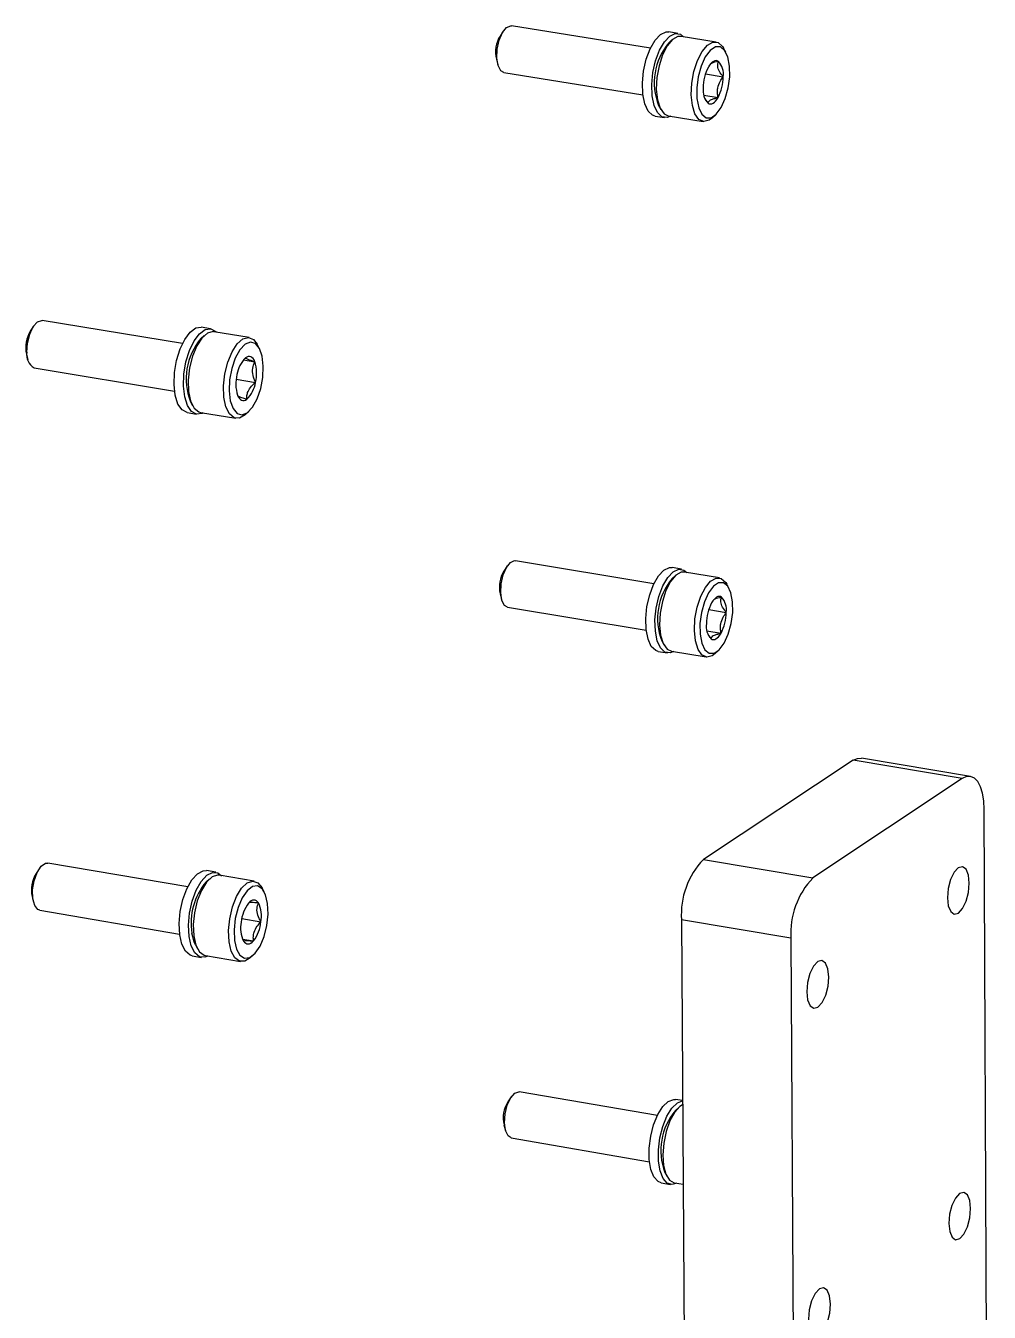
# Model space of a CAD drawing. Header units: millimetres. Extents: x 0 to 279, y 0 to 216.
# Drawn here: x 135.58 to 152.75, y 96.07 to 118.99 of the extents above; entities that cross this region are included whole.
import ezdxf

# ---------------------------------------------------------------- set-up
doc = ezdxf.new("R2010")
doc.units = ezdxf.units.MM

msp = doc.modelspace()

# ---------------------------------------------------------------- linework, layer by layer
at = {"color": 7, "linetype": 'Continuous', "lineweight": 25}
for p, q in [((146.714, 118.587), (144.237, 118.986)), ((144.092, 118.889), (144.035, 118.803)), ((147.097, 118.733), (147.038, 118.679)), ((147.203, 118.849), (147.039, 118.876)), ((147.883, 118.697), (147.26, 118.798)), ((148.056, 118.516), (148.017, 118.586)), ((143.969, 118.392), (143.995, 118.293)), ((144.103, 118.155), (146.579, 117.754)), ((147.695, 118.13), (148.011, 118.079)), ((147.666, 117.747), (147.918, 117.707)), ((146.797, 117.378), (146.961, 117.351)), ((146.858, 117.564), (146.897, 117.495)), ((147.032, 117.382), (147.654, 117.281)), ((147.817, 117.345), (147.876, 117.399)), ((138.376, 113.324), (135.876, 113.736)), ((135.722, 113.633), (135.666, 113.548)), ((138.764, 113.468), (138.705, 113.413)), ((138.879, 113.589), (138.712, 113.616)), ((139.566, 113.432), (138.937, 113.536)), ((139.746, 113.242), (139.707, 113.313)), ((135.598, 113.137), (135.624, 113.039)), ((139.463, 113.035), (139.666, 113.002)), ((139.501, 113.071), (139.47, 113.042)), ((135.737, 112.891), (138.237, 112.478)), ((139.334, 112.69), (139.677, 112.633)), ((138.461, 112.094), (138.628, 112.066)), ((138.519, 112.288), (138.558, 112.217)), ((138.699, 112.098), (139.329, 111.993)), ((139.501, 112.061), (139.56, 112.115)), ((144.163, 109.362), (144.105, 109.277)), ((146.776, 109.046), (144.307, 109.457)), ((147.264, 109.306), (147.1, 109.333)), ((147.159, 109.191), (147.1, 109.137)), ((147.941, 109.15), (147.321, 109.254)), ((148.112, 108.97), (148.073, 109.04)), ((144.037, 108.865), (144.063, 108.766)), ((144.169, 108.629), (146.638, 108.217)), ((147.752, 108.587), (148.065, 108.534)), ((147.72, 108.205), (147.971, 108.164)), ((146.915, 108.026), (146.953, 107.956)), ((146.851, 107.841), (147.016, 107.814)), ((147.086, 107.844), (147.706, 107.741)), ((147.867, 107.803), (147.926, 107.857)), ((150.327, 105.9), (147.657, 104.133)), ((152.269, 105.574), (150.327, 105.9)), ((152.414, 105.612), (150.473, 105.938)), ((152.269, 105.574), (149.607, 103.804)), ((152.749, 82.605), (152.661, 105.025)), ((138.47, 103.645), (135.977, 104.069)), ((147.657, 104.133), (149.607, 103.804)), ((135.824, 103.968), (135.768, 103.883)), ((138.971, 103.906), (138.805, 103.935)), ((139.656, 103.747), (139.028, 103.853)), ((138.858, 103.787), (138.798, 103.733)), ((139.833, 103.558), (139.795, 103.629)), ((135.698, 103.473), (135.723, 103.374)), ((135.834, 103.228), (138.326, 102.803)), ((139.433, 103.08), (139.775, 103.022)), ((149.217, 102.729), (147.267, 103.06)), ((147.267, 103.06), (147.402, 80.526)), ((139.447, 102.716), (139.642, 102.683)), ((139.45, 102.709), (139.466, 102.68)), ((149.217, 102.729), (149.335, 80.175)), ((138.607, 102.611), (138.645, 102.54)), ((138.547, 102.419), (138.713, 102.39)), ((138.785, 102.422), (139.412, 102.314)), ((139.582, 102.38), (139.642, 102.434)), ((146.837, 99.574), (144.376, 99.996)), ((144.233, 99.903), (144.175, 99.818)), ((147.286, 99.837), (147.161, 99.858)), ((147.221, 99.717), (147.161, 99.664)), ((144.104, 99.407), (144.131, 99.307)), ((144.235, 99.172), (146.696, 98.749)), ((146.971, 98.556), (147.009, 98.486)), ((146.906, 98.373), (147.069, 98.345)), ((147.14, 98.375), (147.295, 98.348))]:
    msp.add_line(p, q, dxfattribs=at)
at = {"color": 7, "linetype": 'Continuous', "lineweight": 25, "flags": 128}
for points in [[(144, 118.276), (143.977, 118.411), (143.984, 118.57), (144.019, 118.73), (144.077, 118.865), (144.149, 118.955), (144.224, 118.987), (144.237, 118.986)], [(146.797, 117.378), (146.751, 117.393), (146.672, 117.467), (146.613, 117.595), (146.578, 117.766), (146.571, 117.967), (146.592, 118.18), (146.639, 118.389), (146.709, 118.577), (146.796, 118.728), (146.893, 118.831), (146.991, 118.876), (147.039, 118.876)], [(147.075, 117.375), (147.009, 117.351), (146.916, 117.366), (146.837, 117.44), (146.777, 117.568), (146.743, 117.74), (146.736, 117.94), (146.756, 118.153), (146.804, 118.362), (146.874, 118.55), (146.961, 118.702), (147.058, 118.804), (147.156, 118.849), (147.249, 118.834), (147.304, 118.791)], [(147.26, 118.798), (147.203, 118.795), (147.105, 118.74), (147.011, 118.628), (146.928, 118.467), (146.866, 118.273), (146.828, 118.063), (146.818, 117.855), (146.838, 117.668), (146.885, 117.519), (146.955, 117.42), (147.032, 117.382)], [(147.817, 117.345), (147.761, 117.304), (147.665, 117.28), (147.578, 117.319), (147.507, 117.418), (147.46, 117.567), (147.441, 117.754), (147.45, 117.962), (147.488, 118.173), (147.551, 118.367), (147.633, 118.527), (147.728, 118.64), (147.825, 118.695), (147.918, 118.687), (147.998, 118.617), (148.017, 118.586)], [(148.092, 118.431), (148.035, 118.548), (147.959, 118.61), (147.87, 118.61), (147.778, 118.548), (147.691, 118.431), (147.618, 118.269), (147.566, 118.079), (147.54, 117.879), (147.542, 117.689), (147.573, 117.527), (147.63, 117.41), (147.706, 117.348), (147.795, 117.348), (147.887, 117.41), (147.974, 117.528), (148.047, 117.69), (148.099, 117.88), (148.125, 118.079), (148.123, 118.269), (148.092, 118.431)], [(144.103, 118.155), (144.049, 118.185), (144, 118.276)], [(147.925, 118.352), (147.905, 118.361), (147.883, 118.365), (147.86, 118.361), (147.837, 118.352), (147.813, 118.335), (147.791, 118.313), (147.768, 118.285), (147.747, 118.252)], [(147.74, 117.606), (147.761, 117.597), (147.782, 117.593), (147.805, 117.597), (147.828, 117.607), (147.852, 117.623), (147.875, 117.645), (147.897, 117.673), (147.918, 117.707)], [(135.606, 113.17), (135.616, 113.333), (135.656, 113.494), (135.718, 113.627), (135.793, 113.712), (135.871, 113.737), (135.876, 113.736)], [(138.461, 112.094), (138.458, 112.094), (138.369, 112.142), (138.297, 112.248), (138.249, 112.404), (138.228, 112.595), (138.236, 112.808), (138.272, 113.025), (138.335, 113.228), (138.417, 113.4), (138.513, 113.529), (138.616, 113.602), (138.712, 113.616)], [(138.745, 112.09), (138.725, 112.08), (138.625, 112.067), (138.536, 112.115), (138.464, 112.221), (138.416, 112.376), (138.395, 112.568), (138.403, 112.781), (138.439, 112.997), (138.502, 113.2), (138.584, 113.373), (138.68, 113.501), (138.783, 113.575), (138.882, 113.588), (138.972, 113.539), (138.983, 113.528)], [(138.937, 113.536), (138.922, 113.537), (138.822, 113.511), (138.722, 113.423), (138.63, 113.282), (138.555, 113.099), (138.503, 112.89), (138.48, 112.675), (138.486, 112.473), (138.522, 112.302), (138.584, 112.176), (138.667, 112.107), (138.699, 112.098)], [(139.501, 112.061), (139.494, 112.055), (139.393, 111.997), (139.297, 112.003), (139.214, 112.072), (139.152, 112.197), (139.116, 112.369), (139.11, 112.571), (139.134, 112.786), (139.185, 112.995), (139.26, 113.178), (139.352, 113.32), (139.452, 113.408), (139.552, 113.434), (139.643, 113.396), (139.707, 113.313)], [(139.817, 112.922), (139.796, 113.1), (139.748, 113.239), (139.676, 113.325), (139.589, 113.351), (139.494, 113.313), (139.4, 113.215), (139.318, 113.066), (139.255, 112.883), (139.217, 112.681), (139.208, 112.481), (139.228, 112.303), (139.277, 112.165), (139.349, 112.078), (139.436, 112.053), (139.531, 112.092), (139.625, 112.19), (139.707, 112.338), (139.77, 112.522), (139.808, 112.723), (139.817, 112.922)], [(139.666, 113.002), (139.652, 113.032), (139.635, 113.057), (139.615, 113.075), (139.595, 113.088), (139.572, 113.094), (139.549, 113.093), (139.525, 113.085), (139.501, 113.071)], [(139.359, 112.402), (139.374, 112.372), (139.391, 112.347), (139.41, 112.329), (139.43, 112.316), (139.453, 112.311), (139.476, 112.312), (139.5, 112.319), (139.524, 112.334)], [(144.068, 108.75), (144.046, 108.884), (144.053, 109.043), (144.088, 109.202), (144.147, 109.337), (144.219, 109.426), (144.294, 109.458), (144.307, 109.457)], [(146.851, 107.841), (146.807, 107.856), (146.729, 107.93), (146.67, 108.058), (146.636, 108.228), (146.63, 108.428), (146.652, 108.64), (146.7, 108.848), (146.77, 109.035), (146.858, 109.186), (146.954, 109.288), (147.053, 109.333), (147.1, 109.333)], [(147.129, 107.837), (147.064, 107.814), (146.971, 107.829), (146.893, 107.903), (146.834, 108.03), (146.801, 108.201), (146.794, 108.4), (146.816, 108.613), (146.864, 108.821), (146.935, 109.008), (147.022, 109.158), (147.118, 109.26), (147.217, 109.306), (147.309, 109.29), (147.364, 109.246)], [(147.321, 109.254), (147.263, 109.251), (147.165, 109.197), (147.071, 109.085), (146.989, 108.925), (146.926, 108.732), (146.887, 108.522), (146.876, 108.315), (146.895, 108.129), (146.941, 107.98), (147.011, 107.882), (147.086, 107.844)], [(147.867, 107.803), (147.813, 107.763), (147.717, 107.739), (147.631, 107.778), (147.561, 107.877), (147.515, 108.026), (147.497, 108.212), (147.507, 108.419), (147.546, 108.628), (147.609, 108.822), (147.692, 108.981), (147.786, 109.093), (147.883, 109.148), (147.975, 109.14), (148.054, 109.07), (148.073, 109.04)], [(148.147, 108.885), (148.091, 109.002), (148.016, 109.063), (147.928, 109.063), (147.836, 109.002), (147.749, 108.885), (147.675, 108.724), (147.622, 108.534), (147.596, 108.335), (147.597, 108.146), (147.628, 107.985), (147.683, 107.868), (147.759, 107.807), (147.847, 107.807), (147.939, 107.869), (148.026, 107.986), (148.099, 108.147), (148.152, 108.336), (148.179, 108.535), (148.177, 108.724), (148.147, 108.885)], [(144.169, 108.629), (144.116, 108.66), (144.068, 108.75)], [(147.981, 108.806), (147.961, 108.816), (147.939, 108.819), (147.916, 108.816), (147.893, 108.806), (147.87, 108.79), (147.847, 108.768), (147.825, 108.74), (147.804, 108.707)], [(147.793, 108.064), (147.814, 108.054), (147.836, 108.051), (147.858, 108.054), (147.881, 108.064), (147.905, 108.08), (147.928, 108.103), (147.95, 108.131), (147.971, 108.164)], [(150.327, 105.9), (150.403, 105.934), (150.473, 105.938)], [(152.661, 105.025), (152.653, 105.177), (152.631, 105.314), (152.594, 105.43), (152.545, 105.52), (152.486, 105.581), (152.418, 105.611), (152.345, 105.609), (152.269, 105.574)], [(135.834, 103.228), (135.802, 103.24), (135.745, 103.312), (135.712, 103.435), (135.708, 103.591), (135.735, 103.755), (135.788, 103.903), (135.859, 104.012), (135.936, 104.066), (135.977, 104.069)], [(138.328, 102.792), (138.318, 102.992), (138.338, 103.207), (138.384, 103.42), (138.455, 103.613), (138.543, 103.771), (138.643, 103.88), (138.744, 103.933), (138.805, 103.935)], [(138.494, 102.763), (138.485, 102.964), (138.504, 103.179), (138.551, 103.392), (138.621, 103.585), (138.71, 103.743), (138.809, 103.852), (138.911, 103.904), (139.007, 103.896), (139.074, 103.845)], [(139.028, 103.853), (139.002, 103.855), (138.903, 103.822), (138.803, 103.728), (138.713, 103.581), (138.64, 103.395), (138.59, 103.186), (138.569, 102.973), (138.578, 102.774)], [(152.197, 103.986), (152.123, 103.906), (152.06, 103.776), (152.019, 103.617), (152.004, 103.452), (152.02, 103.308), (152.063, 103.205), (152.126, 103.16), (152.201, 103.179), (152.275, 103.259), (152.338, 103.389), (152.379, 103.548), (152.394, 103.713), (152.378, 103.857), (152.336, 103.96), (152.272, 104.005), (152.197, 103.986)], [(139.206, 102.667), (139.197, 102.866), (139.218, 103.079), (139.267, 103.288), (139.341, 103.474), (139.431, 103.621), (139.53, 103.715), (139.63, 103.749), (139.721, 103.718), (139.795, 103.629)], [(139.303, 102.692), (139.339, 102.536), (139.401, 102.427), (139.482, 102.376), (139.575, 102.388), (139.67, 102.462), (139.758, 102.591), (139.83, 102.761), (139.879, 102.957), (139.902, 103.158), (139.894, 103.347), (139.858, 103.503), (139.796, 103.612), (139.715, 103.663), (139.622, 103.651), (139.527, 103.577), (139.439, 103.449), (139.367, 103.278), (139.317, 103.083), (139.295, 102.881), (139.303, 102.692)], [(139.732, 103.359), (139.714, 103.381), (139.694, 103.397), (139.673, 103.407), (139.651, 103.41), (139.627, 103.406), (139.603, 103.396), (139.579, 103.379), (139.556, 103.356)], [(138.547, 102.419), (138.512, 102.429), (138.429, 102.499), (138.366, 102.623), (138.328, 102.792)], [(138.83, 102.414), (138.774, 102.392), (138.678, 102.401), (138.595, 102.47), (138.532, 102.594), (138.494, 102.763)], [(138.607, 102.611), (138.583, 102.665), (138.546, 102.821)], [(138.578, 102.774), (138.616, 102.607), (138.68, 102.488), (138.764, 102.427), (138.785, 102.422)], [(139.466, 102.68), (139.483, 102.658), (139.503, 102.642), (139.524, 102.632), (139.547, 102.629), (139.57, 102.633), (139.594, 102.643), (139.618, 102.66), (139.642, 102.683)], [(139.582, 102.38), (139.488, 102.321), (139.391, 102.32), (139.307, 102.381), (139.244, 102.5), (139.206, 102.667)], [(149.693, 102.314), (149.618, 102.232), (149.555, 102.102), (149.513, 101.942), (149.498, 101.776), (149.514, 101.631), (149.558, 101.528), (149.622, 101.483), (149.697, 101.502), (149.772, 101.584), (149.836, 101.714), (149.878, 101.874), (149.892, 102.039), (149.876, 102.184), (149.833, 102.288), (149.769, 102.333), (149.693, 102.314)], [(144.131, 99.305), (144.113, 99.443), (144.124, 99.603), (144.163, 99.759), (144.224, 99.889), (144.297, 99.973), (144.371, 99.997), (144.376, 99.996)], [(146.906, 98.373), (146.849, 98.396), (146.774, 98.478), (146.72, 98.613), (146.692, 98.788), (146.691, 98.99), (146.718, 99.202), (146.77, 99.407), (146.844, 99.588), (146.933, 99.731), (147.031, 99.824), (147.128, 99.86), (147.161, 99.858)], [(147.182, 98.368), (147.103, 98.343), (147.013, 98.367), (146.938, 98.45), (146.884, 98.585), (146.856, 98.76), (146.855, 98.962), (146.882, 99.174), (146.934, 99.379), (147.008, 99.56), (147.097, 99.703), (147.194, 99.796), (147.286, 99.832)], [(147.287, 99.763), (147.24, 99.733), (147.145, 99.63), (147.06, 99.477), (146.993, 99.289), (146.95, 99.082), (146.934, 98.874), (146.947, 98.684), (146.989, 98.53), (147.054, 98.423), (147.138, 98.375), (147.14, 98.375)], [(144.235, 99.172), (144.176, 99.21), (144.131, 99.305)], [(152.221, 98.183), (152.147, 98.102), (152.084, 97.972), (152.043, 97.813), (152.029, 97.649), (152.044, 97.505), (152.087, 97.403), (152.15, 97.359), (152.225, 97.379), (152.299, 97.46), (152.361, 97.59), (152.403, 97.749), (152.417, 97.913), (152.402, 98.057), (152.359, 98.159), (152.296, 98.203), (152.221, 98.183)], [(149.723, 96.485), (149.648, 96.403), (149.584, 96.272), (149.543, 96.112), (149.528, 95.947), (149.544, 95.803), (149.587, 95.701), (149.651, 95.657), (149.727, 95.677), (149.802, 95.759), (149.865, 95.89), (149.907, 96.05), (149.921, 96.214), (149.905, 96.359), (149.862, 96.461), (149.798, 96.505), (149.723, 96.485)]]:
    msp.add_lwpolyline(points, dxfattribs=at)
at = {"color": 7, "linetype": 'Continuous', "lineweight": 25}
for centre, radius, start, end in [((144.503, 118.517), 0.549, 148.4823, 193.1741), ((147.885, 117.971), 1.104, 140.0651, 201.5895), ((147.68, 118.125), 0.334, 352.0959, 42.7225), ((148.457, 117.877), 0.803, 152.182, 179.8527), ((147.208, 118.081), 0.803, 332.1962, 359.8448), ((147.985, 117.833), 0.334, 172.0858, 222.7791), ((136.136, 113.259), 0.551, 148.4754, 192.7794), ((139.554, 112.695), 1.112, 139.7734, 201.4823), ((135.865, 113.122), 0.264, 169.4135, 240.7714), ((139.858, 112.699), 0.515, 133.785, 171.9131), ((139.021, 112.797), 0.677, 345.9715, 17.5646), ((140.004, 112.607), 0.677, 165.9648, 197.5873), ((139.167, 112.706), 0.516, 313.8199, 351.906), ((144.57, 108.988), 0.548, 148.1425, 192.9424), ((147.942, 108.426), 1.102, 139.7998, 201.287), ((148.513, 108.33), 0.803, 152.0143, 179.5736), ((147.736, 108.582), 0.332, 351.7915, 42.448), ((147.261, 108.541), 0.804, 332.0286, 359.5659), ((148.038, 108.288), 0.332, 171.7812, 222.5043), ((148.669, 103.157), 1.406, 136.0529, 183.9905), ((136.242, 103.591), 0.556, 148.3692, 192.2961), ((139.652, 103.007), 1.121, 139.5955, 189.5243), ((150.626, 102.826), 1.412, 136.1936, 183.9433), ((140.08, 102.954), 0.661, 142.566, 174.5953), ((139.252, 103.127), 0.533, 348.7305, 25.8192), ((139.945, 102.913), 0.533, 168.7233, 205.8519), ((139.117, 103.085), 0.661, 322.5899, 354.5889), ((144.635, 99.527), 0.544, 147.7064, 192.9576), ((147.996, 98.95), 1.098, 139.4767, 201.0517)]:
    msp.add_arc(centre, radius, start, end, dxfattribs=at)
for points, knots in [([(147.925, 118.352), (147.877, 118.341), (147.807, 118.325), (147.78, 118.3), (147.772, 118.293)], [0, 0, 0, 0, 0.6802887, 1, 1, 1, 1]), ([(148.011, 118.079), (147.999, 118.094), (147.96, 118.14), (147.914, 118.221), (147.909, 118.298), (147.921, 118.338), (147.925, 118.352)], [0, 0, 0, 0, 0.156025, 0.493707, 0.819058, 1, 1, 1, 1]), ([(147.918, 117.707), (147.914, 117.734), (147.904, 117.789), (147.91, 117.889), (147.947, 117.99), (147.991, 118.052), (148.011, 118.079)], [0, 0, 0, 0, 0.216453, 0.440306, 0.751896, 1, 1, 1, 1]), ([(147.679, 117.698), (147.686, 117.682), (147.701, 117.651), (147.727, 117.621), (147.74, 117.606)], [0, 0, 0, 0, 0.5100736, 1, 1, 1, 1]), ([(147.74, 117.606), (147.741, 117.615), (147.744, 117.633), (147.772, 117.661), (147.832, 117.687), (147.892, 117.701), (147.918, 117.707)], [0, 0, 0, 0, 0.216453, 0.440306, 0.751896, 1, 1, 1, 1]), ([(139.666, 113.002), (139.622, 113.015), (139.546, 113.038), (139.503, 113.06), (139.502, 113.067), (139.501, 113.071)], [0, 0, 0, 0, 0.439122, 0.751371, 1, 1, 1, 1]), ([(139.677, 112.633), (139.669, 112.653), (139.642, 112.714), (139.617, 112.822), (139.633, 112.928), (139.657, 112.982), (139.666, 113.002)], [0, 0, 0, 0, 0.156025, 0.493707, 0.819058, 1, 1, 1, 1]), ([(139.524, 112.334), (139.523, 112.356), (139.522, 112.401), (139.544, 112.482), (139.597, 112.563), (139.653, 112.612), (139.677, 112.633)], [0, 0, 0, 0, 0.216453, 0.440306, 0.751896, 1, 1, 1, 1]), ([(139.361, 112.397), (139.362, 112.396), (139.363, 112.391), (139.384, 112.379), (139.441, 112.358), (139.498, 112.341), (139.524, 112.334)], [0, 0, 0, 0, 0.102401, 0.358838, 0.715783, 1, 1, 1, 1]), ([(147.981, 108.806), (147.933, 108.795), (147.863, 108.78), (147.837, 108.756), (147.829, 108.748)], [0, 0, 0, 0, 0.684085, 1, 1, 1, 1]), ([(148.065, 108.534), (148.053, 108.549), (148.015, 108.595), (147.97, 108.676), (147.965, 108.753), (147.977, 108.792), (147.981, 108.806)], [0, 0, 0, 0, 0.156025, 0.493707, 0.819058, 1, 1, 1, 1]), ([(147.971, 108.164), (147.967, 108.191), (147.958, 108.246), (147.964, 108.345), (148.001, 108.446), (148.045, 108.507), (148.065, 108.534)], [0, 0, 0, 0, 0.216453, 0.440306, 0.751896, 1, 1, 1, 1]), ([(147.733, 108.155), (147.741, 108.139), (147.755, 108.108), (147.781, 108.079), (147.793, 108.064)], [0, 0, 0, 0, 0.5089933, 1, 1, 1, 1]), ([(147.793, 108.064), (147.795, 108.073), (147.797, 108.09), (147.825, 108.119), (147.885, 108.145), (147.945, 108.158), (147.971, 108.164)], [0, 0, 0, 0, 0.2164527, 0.4403056, 0.751896, 1, 1, 1, 1]), ([(139.732, 103.359), (139.709, 103.361), (139.662, 103.364), (139.598, 103.366), (139.564, 103.364), (139.56, 103.36), (139.559, 103.359)], [0, 0, 0, 0, 0.241952, 0.492177, 0.840475, 1, 1, 1, 1]), ([(139.775, 103.022), (139.763, 103.043), (139.73, 103.101), (139.698, 103.204), (139.707, 103.296), (139.726, 103.344), (139.732, 103.359)], [0, 0, 0, 0, 0.180942, 0.506293, 0.843975, 1, 1, 1, 1]), ([(139.642, 102.683), (139.64, 102.708), (139.636, 102.759), (139.652, 102.85), (139.7, 102.942), (139.752, 102.998), (139.775, 103.022)], [0, 0, 0, 0, 0.216453, 0.440306, 0.751896, 1, 1, 1, 1]), ([(139.466, 102.68), (139.47, 102.684), (139.478, 102.691), (139.556, 102.689), (139.615, 102.685), (139.642, 102.683)], [0, 0, 0, 0, 0.439122, 0.751371, 1, 1, 1, 1])]:
    msp.add_open_spline(points, degree=3, knots=knots, dxfattribs=at)

doc.saveas('drawing.dxf')
